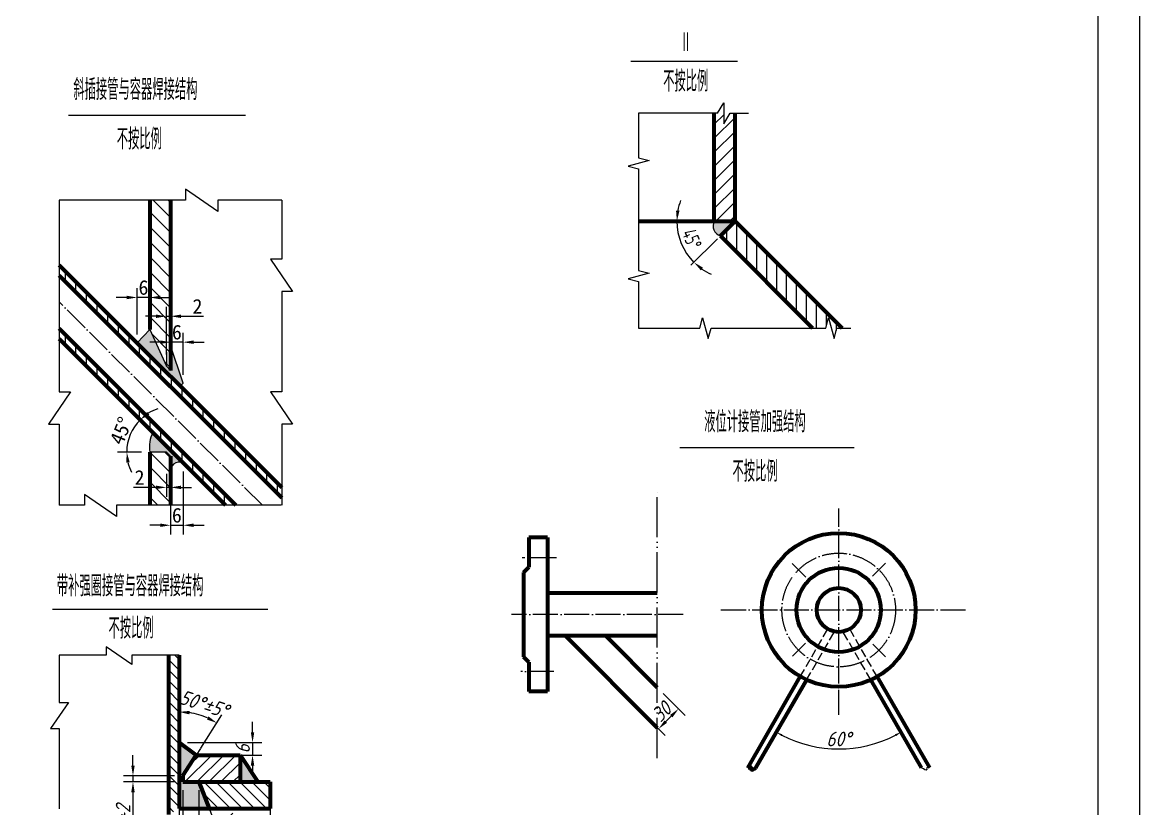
# Model space of a CAD drawing. Header units: millimetres. Extents: x -81840 to -69960, y -57447 to -40627.
# Drawn here: x -75309 to -69960, y -51824 to -48061 of the extents above; entities that cross this region are included whole.
import ezdxf
from ezdxf.enums import TextEntityAlignment as Align

# ---------------------------------------------------------------- set-up
doc = ezdxf.new("R2010")
doc.units = ezdxf.units.MM
for name, pattern in [('ACAD_ISO02W100', [11, 8, -3]), ('ACAD_ISO04W100', [30, 24, -3, 0, -3]), ('ACAD_ISO05W100', [33, 24, -3, 0, -3, 0, -3])]:
    doc.linetypes.add(name, pattern=pattern)
for name, color, linetype, lineweight in [('中心线', 1, 'ACAD_ISO04W100', 18), ('双点划线', 5, 'ACAD_ISO05W100', 18), ('标注', 7, 'Continuous', 18), ('粗实线', 4, 'Continuous', 70), ('细实线', 7, 'Continuous', 18), ('虚线', 2, 'ACAD_ISO02W100', 18)]:
    doc.layers.add(name, color=color, linetype=linetype, lineweight=lineweight)
doc.styles.add('GB', font='gbeitc.shx', dxfattribs={"bigfont": 'gbcbig.shx'})
doc.styles.add('HGCAD', font='gbenor.shx', dxfattribs={"width": 0.75, "bigfont": 'gbcbig.shx'})
doc.dimstyles.new('GB$0', dxfattribs={"dimscale": 20, "dimtxt": 3.5, "dimasz": 2.5, "dimexe": 2.25, "dimexo": 2, "dimtad": 1, "dimdec": 0, "dimtxsty": 'GB', "dimcen": 2.5, "dimadec": 0, "dimazin": 0, "dimtfac": 1, "dimtdec": 0, "dimtmove": 0, "dimatfit": 3, "dimfxl": 1.25, "dimarcsym": 0})
doc.dimstyles.new('GB$2', dxfattribs={"dimscale": 20, "dimtxt": 3.5, "dimasz": 2.5, "dimexe": 2.25, "dimexo": 2, "dimtad": 1, "dimdec": 0, "dimtxsty": 'GB', "dimcen": 2.5, "dimadec": 0, "dimazin": 0, "dimtfac": 1, "dimtdec": 0, "dimtmove": 0, "dimatfit": 3, "dimfxl": 1.25, "dimarcsym": 0})

# ---------------------------------------------------------------- blocks, each defined once
blk = doc.blocks.new('HGCAD#HGTFTK~A1Z~HGCAD图框')
at = {"layer": '细实线', "color": 7}
blk.add_lwpolyline([(10, -10), (-584, -10), (-584, 831), (10, 831)], close=True, dxfattribs=at)
at = {"layer": '细实线', "color": 2}
blk.add_lwpolyline([(0, 0), (-559, 0), (-559, 821), (0, 821)], close=True, dxfattribs=at)
blk = doc.blocks.new('*D76')
at = {"layer": 'Defpoints', "color": 0, "ltscale": 20}
for p in [(-72358.9, -49012.2), (-71896.2, -49012.2), (-71896.2, -49012.2), (-72166, -49084.5), (-71967, -49083)]:
    blk.add_point(p, dxfattribs=at)
at = {"layer": '标注', "color": 0, "ltscale": 20}
blk.add_line((-71981.1, -49097.1), (-72107.9, -49223.9), dxfattribs=at)
for start, end in [(159.4603, 169.7302), (180, 225), (235.2698, 245.5397)]:
    blk.add_arc((-71896.2, -49012.2), 279.3, start, end, dxfattribs=at)
for points in [[(-72162.8, -48963.2), (-72179.4, -48961.7), (-72175.5, -49012.2)], [(-72060.7, -49248.2), (-72050, -49235.4), (-72093.7, -49209.7)]]:
    blk.add_solid(points, dxfattribs=at)
at = {"layer": '标注', "color": 0, "ltscale": 20, "insert": (-72103.5, -49098.1), "char_height": 70, "attachment_point": 5, "rotation": 292.5, "style": 'HGCAD'}
blk.add_mtext('45%%D', dxfattribs=at)
blk = doc.blocks.new('*D83')
at = {"layer": 'Defpoints', "color": 0, "linetype": 'ByBlock'}
for p in [(-74558.6, -51695.8), (-74540.4, -51695.8), (-74558.6, -52016.5)]:
    blk.add_point(p, dxfattribs=at)
at = {"layer": '标注', "color": 0, "linetype": 'ByBlock', "lineweight": -2}
for p, q in [((-74558.6, -51735.8), (-74558.6, -52061.5)), ((-74540.4, -51735.8), (-74540.4, -52061.5)), ((-74608.6, -52016.5), (-74860, -52016.5)), ((-74540.4, -52016.5), (-74558.6, -52016.5)), ((-74490.4, -52016.5), (-74440.4, -52016.5))]:
    blk.add_line(p, q, dxfattribs=at)
at = {"layer": '标注', "color": 0, "linetype": 'ByBlock'}
for points in [[(-74608.6, -52008.2), (-74608.6, -52024.9), (-74558.6, -52016.5)], [(-74490.4, -52008.2), (-74490.4, -52024.9), (-74540.4, -52016.5)]]:
    blk.add_solid(points, dxfattribs=at)
at = {"layer": '标注', "color": 0, "linetype": 'ByBlock', "insert": (-74759.3, -51969), "char_height": 70, "attachment_point": 5, "style": 'GB'}
blk.add_mtext('2%%p0.5', dxfattribs=at)
blk = doc.blocks.new('*D84')
at = {"layer": 'Defpoints', "color": 0, "linetype": 'ByBlock'}
for p in [(-74540.4, -51695.8), (-74464.8, -51695.8), (-74464.8, -52140.1)]:
    blk.add_point(p, dxfattribs=at)
at = {"layer": '标注', "color": 0, "linetype": 'ByBlock', "lineweight": -2}
for p, q in [((-74540.4, -51735.8), (-74540.4, -52185.1)), ((-74464.8, -51735.8), (-74464.8, -52185.1)), ((-74590.4, -52140.1), (-74640.4, -52140.1)), ((-74540.4, -52140.1), (-74464.8, -52140.1)), ((-74414.8, -52140.1), (-74364.8, -52140.1))]:
    blk.add_line(p, q, dxfattribs=at)
at = {"layer": '标注', "color": 0, "linetype": 'ByBlock'}
for points in [[(-74590.4, -52131.7), (-74590.4, -52148.4), (-74540.4, -52140.1)], [(-74414.8, -52131.7), (-74414.8, -52148.4), (-74464.8, -52140.1)]]:
    blk.add_solid(points, dxfattribs=at)
at = {"layer": '标注', "color": 0, "linetype": 'ByBlock', "insert": (-74502.6, -52092.6), "char_height": 70, "attachment_point": 5, "style": 'GB'}
blk.add_mtext('6', dxfattribs=at)
blk = doc.blocks.new('*D85')
at = {"layer": 'Defpoints', "color": 0, "linetype": 'ByBlock'}
for p in [(-74558.6, -51507.9), (-74476.7, -51567.8), (-74207.2, -51567.8)]:
    blk.add_point(p, dxfattribs=at)
at = {"layer": '标注', "color": 0, "linetype": 'ByBlock', "lineweight": -2}
for p, q in [((-74207.2, -51457.9), (-74207.2, -51407.9)), ((-74518.6, -51507.9), (-74162.2, -51507.9)), ((-74207.2, -51507.9), (-74207.2, -51567.8)), ((-74436.7, -51567.8), (-74162.2, -51567.8)), ((-74207.2, -51617.8), (-74207.2, -51667.8))]:
    blk.add_line(p, q, dxfattribs=at)
at = {"layer": '标注', "color": 0, "linetype": 'ByBlock'}
for points in [[(-74215.5, -51457.9), (-74198.9, -51457.9), (-74207.2, -51507.9)], [(-74215.5, -51617.8), (-74198.9, -51617.8), (-74207.2, -51567.8)]]:
    blk.add_solid(points, dxfattribs=at)
at = {"layer": '标注', "color": 0, "linetype": 'ByBlock', "insert": (-74254.7, -51537.9), "char_height": 70, "attachment_point": 5, "rotation": 90, "style": 'GB'}
blk.add_mtext('6', dxfattribs=at)
blk = doc.blocks.new('*D86')
at = {"layer": 'Defpoints', "color": 0, "linetype": 'ByBlock'}
for p in [(-74540.4, -51667.4), (-74779.7, -51695.8), (-74540.4, -51695.8)]:
    blk.add_point(p, dxfattribs=at)
at = {"layer": '标注', "color": 0, "linetype": 'ByBlock', "lineweight": -2}
for p, q in [((-74779.7, -51617.4), (-74779.7, -51567.4)), ((-74580.4, -51667.4), (-74824.7, -51667.4)), ((-74779.7, -51667.4), (-74779.7, -51695.8)), ((-74580.4, -51695.8), (-74824.7, -51695.8)), ((-74779.7, -51745.8), (-74779.7, -51934.5))]:
    blk.add_line(p, q, dxfattribs=at)
at = {"layer": '标注', "color": 0, "linetype": 'ByBlock'}
for points in [[(-74788, -51617.4), (-74771.4, -51617.4), (-74779.7, -51667.4)], [(-74788, -51745.8), (-74771.4, -51745.8), (-74779.7, -51695.8)]]:
    blk.add_solid(points, dxfattribs=at)
at = {"layer": '标注', "color": 0, "linetype": 'ByBlock', "insert": (-74827.2, -51865.2), "char_height": 70, "attachment_point": 5, "rotation": 90, "style": 'GB'}
blk.add_mtext('0+2', dxfattribs=at)
blk = doc.blocks.new('*D87')
at = {"layer": 'Defpoints', "color": 0, "linetype": 'ByBlock'}
for p in [(-74558.6, -51090.2), (-74495.4, -51366.8), (-74476.7, -51567.8), (-74540.4, -51667.4), (-74558.6, -51823.8)]:
    blk.add_point(p, dxfattribs=at)
at = {"layer": '标注', "color": 0, "linetype": 'ByBlock'}
blk.add_line((-74455.1, -51534.1), (-74353.8, -51375.7), dxfattribs=at)
blk.add_arc((-74558.6, -51695.8), 335, 65.949, 81.4409, dxfattribs=at)
for points in [[(-74509.3, -51372.8), (-74508.1, -51356.2), (-74558.6, -51360.8)], [(-74418.1, -51382.5), (-74426, -51397.2), (-74378, -51413.6)]]:
    blk.add_solid(points, dxfattribs=at)
at = {"layer": '标注', "color": 0, "linetype": 'ByBlock', "insert": (-74439.7, -51323), "char_height": 70, "attachment_point": 5, "rotation": 342.3201, "style": 'GB'}
blk.add_mtext('50%%d%%p5%%d', dxfattribs=at)
blk = doc.blocks.new('*D88')
at = {"layer": 'Defpoints', "color": 0, "linetype": 'ByBlock'}
for p in [(-74464.8, -51695.8), (-74464.8, -51695.8), (-74414.1, -51823.8), (-74464.8, -51865.6), (-74437.1, -51915.2)]:
    blk.add_point(p, dxfattribs=at)
at = {"layer": '标注', "color": 0, "linetype": 'ByBlock'}
for p, q in [((-74399.4, -51861), (-74366.8, -51943.3)), ((-74464.8, -51905.6), (-74464.8, -51962))]:
    blk.add_line(p, q, dxfattribs=at)
for start, end in [(304.5733, 317.5531), (244.0404, 257.0202), (270, 291.5935)]:
    blk.add_arc((-74464.8, -51695.8), 221.2, start, end, dxfattribs=at)
for points in [[(-74335.3, -51885.3), (-74343.2, -51870.6), (-74383.4, -51901.4)], [(-74513.5, -51903), (-74515.4, -51919.6), (-74464.8, -51917)]]:
    blk.add_solid(points, dxfattribs=at)
at = {"layer": '标注', "color": 0, "linetype": 'ByBlock', "insert": (-74369.5, -51958.4), "char_height": 70, "attachment_point": 5, "rotation": 19.9336, "style": 'GB'}
blk.add_mtext('20%%d%%p2%%D', dxfattribs=at)
blk = doc.blocks.new('*D89')
at = {"layer": 'Defpoints', "color": 0}
for p in [(-72269.2, -51243.9), (-72365.6, -51340.3), (-72263.5, -51442.4)]:
    blk.add_point(p, dxfattribs=at)
at = {"layer": '标注', "color": 0, "lineweight": -2}
for p, q in [((-72240.9, -51272.2), (-72135.3, -51377.8)), ((-72337.3, -51368.6), (-72231.7, -51474.3)), ((-72202.4, -51381.4), (-72228.1, -51407.1))]:
    blk.add_line(p, q, dxfattribs=at)
at = {"layer": '标注', "color": 0}
for points in [[(-72208.3, -51375.5), (-72196.6, -51387.3), (-72167.1, -51346)], [(-72234, -51401.2), (-72222.3, -51413), (-72263.5, -51442.4)]]:
    blk.add_solid(points, dxfattribs=at)
at = {"layer": '标注', "color": 0, "insert": (-72248.9, -51360.6), "char_height": 70, "attachment_point": 5, "rotation": 45, "style": 'GB'}
blk.add_mtext('30', dxfattribs=at)
blk = doc.blocks.new('*D90')
at = {"layer": 'Defpoints', "color": 0}
for p in [(-71553.7, -51207.1), (-71246.9, -51207.4), (-71504, -51529), (-71796.8, -51628.1), (-71004.1, -51628.1)]:
    blk.add_point(p, dxfattribs=at)
at = {"layer": '标注', "color": 0, "lineweight": -2}
blk.add_arc((-71400.4, -50941.6), 596.5, 242.882, 297.118, dxfattribs=at)
at = {"layer": '标注', "color": 0}
for points in [[(-71674.7, -51476.9), (-71669.9, -51468.1), (-71698.7, -51458.2)], [(-71130.9, -51468.1), (-71126.1, -51476.9), (-71102.2, -51458.2)]]:
    blk.add_solid(points, dxfattribs=at)
at = {"layer": '标注', "color": 0, "insert": (-71400.4, -51490.6), "char_height": 70, "attachment_point": 5, "style": 'GB'}
blk.add_mtext('60°', dxfattribs=at)
blk = doc.blocks.new('*D99')
at = {"layer": 'Defpoints', "color": 0, "linetype": 'ByBlock'}
for p in [(-74619.5, -50181.2), (-74599.5, -50137.4), (-74599.5, -50286.5)]:
    blk.add_point(p, dxfattribs=at)
at = {"layer": '标注', "color": 0, "linetype": 'ByBlock', "lineweight": -2}
for p, q in [((-74599.5, -50177.4), (-74599.5, -50331.5)), ((-74619.5, -50221.2), (-74619.5, -50331.5)), ((-74669.5, -50286.5), (-74776.7, -50286.5)), ((-74599.5, -50286.5), (-74619.5, -50286.5)), ((-74549.5, -50286.5), (-74499.5, -50286.5))]:
    blk.add_line(p, q, dxfattribs=at)
at = {"layer": '标注', "color": 0, "linetype": 'ByBlock'}
for points in [[(-74669.5, -50278.2), (-74669.5, -50294.8), (-74619.5, -50286.5)], [(-74549.5, -50278.2), (-74549.5, -50294.8), (-74599.5, -50286.5)]]:
    blk.add_solid(points, dxfattribs=at)
at = {"layer": '标注', "color": 0, "linetype": 'ByBlock', "insert": (-74748.1, -50239), "char_height": 70, "attachment_point": 5, "style": 'GB'}
blk.add_mtext('\\fFangSong_GB2312;2', dxfattribs=at)
blk = doc.blocks.new('*D100')
at = {"layer": 'Defpoints', "color": 0, "linetype": 'ByBlock'}
for p in [(-74599.5, -50137.4), (-74539.5, -50171.1), (-74539.5, -50467.7)]:
    blk.add_point(p, dxfattribs=at)
at = {"layer": '标注', "color": 0, "linetype": 'ByBlock', "lineweight": -2}
for p, q in [((-74599.5, -50177.4), (-74599.5, -50512.7)), ((-74539.5, -50211.1), (-74539.5, -50512.7)), ((-74649.5, -50467.7), (-74699.5, -50467.7)), ((-74599.5, -50467.7), (-74539.5, -50467.7)), ((-74489.5, -50467.7), (-74439.5, -50467.7))]:
    blk.add_line(p, q, dxfattribs=at)
at = {"layer": '标注', "color": 0, "linetype": 'ByBlock'}
for points in [[(-74649.5, -50459.4), (-74649.5, -50476), (-74599.5, -50467.7)], [(-74489.5, -50459.4), (-74489.5, -50476), (-74539.5, -50467.7)]]:
    blk.add_solid(points, dxfattribs=at)
at = {"layer": '标注', "color": 0, "linetype": 'ByBlock', "insert": (-74569.5, -50420.2), "char_height": 70, "attachment_point": 5, "style": 'GB'}
blk.add_mtext('\\fFangSong_GB2312;6', dxfattribs=at)
blk = doc.blocks.new('*D101')
at = {"layer": 'Defpoints', "color": 0, "linetype": 'ByBlock'}
for p in [(-75122.8, -49585.8), (-74780.2, -50008.3), (-74699.5, -50117.4), (-74619.5, -50117.4), (-74081.4, -50627.3)]:
    blk.add_point(p, dxfattribs=at)
at = {"layer": '标注', "color": 0, "linetype": 'ByBlock', "lineweight": -2}
blk.add_line((-74739.5, -50117.4), (-74854.4, -50117.4), dxfattribs=at)
for start, end in [(108.6817, 121.8408), (135, 180), (193.1592, 206.3183)]:
    blk.add_arc((-74591.2, -50117.4), 218.2, start, end, dxfattribs=at)
at = {"layer": '标注', "color": 0, "linetype": 'ByBlock'}
for points in [[(-74701.1, -49938.6), (-74711.5, -49925.5), (-74745.5, -49963.1)], [(-74812, -50168), (-74795.4, -50166.1), (-74809.4, -50117.4)]]:
    blk.add_solid(points, dxfattribs=at)
at = {"layer": '标注', "color": 0, "linetype": 'ByBlock', "insert": (-74836.7, -50015.7), "char_height": 70, "attachment_point": 5, "rotation": 67.5, "style": 'GB'}
blk.add_mtext('\\fFangSong_GB2312;45{%%D}', dxfattribs=at)
blk = doc.blocks.new('*D102')
at = {"layer": 'Defpoints', "color": 0, "linetype": 'ByBlock'}
for p in [(-74699.5, -49195.3), (-74759.5, -49377.9), (-74759.5, -49595.6)]:
    blk.add_point(p, dxfattribs=at)
at = {"layer": '标注', "color": 0, "linetype": 'ByBlock', "lineweight": -2}
for p, q in [((-74699.5, -49235.3), (-74699.5, -49422.9)), ((-74809.5, -49377.9), (-74859.5, -49377.9)), ((-74759.5, -49555.6), (-74759.5, -49332.9)), ((-74699.5, -49377.9), (-74759.5, -49377.9)), ((-74649.5, -49377.9), (-74599.5, -49377.9))]:
    blk.add_line(p, q, dxfattribs=at)
at = {"layer": '标注', "color": 0, "linetype": 'ByBlock'}
for points in [[(-74809.5, -49369.6), (-74809.5, -49386.2), (-74759.5, -49377.9)], [(-74649.5, -49369.6), (-74649.5, -49386.2), (-74699.5, -49377.9)]]:
    blk.add_solid(points, dxfattribs=at)
at = {"layer": '标注', "color": 0, "linetype": 'ByBlock', "insert": (-74729.5, -49330.4), "char_height": 70, "attachment_point": 5, "style": 'GB'}
blk.add_mtext('\\fFangSong_GB2312;6', dxfattribs=at)
blk = doc.blocks.new('*D103')
at = {"layer": 'Defpoints', "color": 0, "linetype": 'ByBlock'}
for p in [(-74599.5, -49467.8), (-74619.5, -49690.8), (-74599.5, -49727.3)]:
    blk.add_point(p, dxfattribs=at)
at = {"layer": '标注', "color": 0, "linetype": 'ByBlock', "lineweight": -2}
for p, q in [((-74619.5, -49650.8), (-74619.5, -49422.8)), ((-74599.5, -49687.3), (-74599.5, -49422.8)), ((-74669.5, -49467.8), (-74719.5, -49467.8)), ((-74619.5, -49467.8), (-74599.5, -49467.8)), ((-74549.5, -49467.8), (-74442.3, -49467.8))]:
    blk.add_line(p, q, dxfattribs=at)
at = {"layer": '标注', "color": 0, "linetype": 'ByBlock'}
for points in [[(-74669.5, -49459.5), (-74669.5, -49476.1), (-74619.5, -49467.8)], [(-74549.5, -49459.5), (-74549.5, -49476.1), (-74599.5, -49467.8)]]:
    blk.add_solid(points, dxfattribs=at)
at = {"layer": '标注', "color": 0, "linetype": 'ByBlock', "insert": (-74470.9, -49420.3), "char_height": 70, "attachment_point": 5, "style": 'GB'}
blk.add_mtext('\\fFangSong_GB2312;2', dxfattribs=at)
blk = doc.blocks.new('*D104')
at = {"layer": 'Defpoints', "color": 0, "linetype": 'ByBlock'}
for p in [(-74599.5, -49591.7), (-74599.5, -49727.3), (-74539.5, -49787.3)]:
    blk.add_point(p, dxfattribs=at)
at = {"layer": '标注', "color": 0, "linetype": 'ByBlock', "lineweight": -2}
for p, q in [((-74649.5, -49591.7), (-74699.5, -49591.7)), ((-74599.5, -49687.3), (-74599.5, -49546.7)), ((-74539.5, -49591.7), (-74599.5, -49591.7)), ((-74539.5, -49747.3), (-74539.5, -49546.7)), ((-74489.5, -49591.7), (-74439.5, -49591.7))]:
    blk.add_line(p, q, dxfattribs=at)
at = {"layer": '标注', "color": 0, "linetype": 'ByBlock'}
for points in [[(-74649.5, -49583.4), (-74649.5, -49600.1), (-74599.5, -49591.7)], [(-74489.5, -49583.4), (-74489.5, -49600.1), (-74539.5, -49591.7)]]:
    blk.add_solid(points, dxfattribs=at)
at = {"layer": '标注', "color": 0, "linetype": 'ByBlock', "insert": (-74569.5, -49544.2), "char_height": 70, "attachment_point": 5, "style": 'GB'}
blk.add_mtext('\\fFangSong_GB2312;6', dxfattribs=at)

msp = doc.modelspace()

# ---------------------------------------------------------------- hatches: boundary and pattern name
at = {"linetype": 'ByBlock'}
h = msp.add_hatch(dxfattribs=at)
h.set_pattern_fill('ANSI31', color=256, scale=11.2, angle=90, style=0)
h.set_pattern_definition([(135, (-59082.726, 3466.547), (-25.144717, -25.144717), [])])
h.paths.add_polyline_path([(-74609.75, -51851.06, 0.0090551), (-74558.55, -51823.78), (-74558.55, -51090.18), (-74609.75, -51090.18)])
h = msp.add_hatch(dxfattribs=at)
h.set_pattern_fill('ANSI31', color=256, scale=12.8, style=0)
h.set_pattern_definition([(45, (-59082.726, 3466.547), (-28.73682, 28.73682), [])])
h.paths.add_polyline_path([(-74267.22, -51695.78), (-74267.22, -51567.78), (-74476.66, -51567.78), (-74540.39, -51667.4), (-74540.39, -51695.78)])
msp.add_hatch(color=256, dxfattribs=at).paths.add_polyline_path([(-74267.22, -51567.78), (-74267.22, -51695.78), (-74182.12, -51695.78)])
at = {"layer": '标注', "ltscale": 20}
h = msp.add_hatch(dxfattribs=at)
h.set_pattern_fill('ANSI31', color=256, scale=15, style=0)
h.set_pattern_definition([(45, (-593.283, -853.49), (-33.67596, 33.67596), [])])
h.paths.add_polyline_path([(-71896.21, -48496.21), (-71920.79, -48496.21), (-71950.79, -48546.21), (-71950.79, -48446.21), (-71980.79, -48496.21), (-71996.21, -48496.21), (-71996.21, -49012.21), (-71896.21, -49012.21)])
h = msp.add_hatch(dxfattribs=at)
h.set_pattern_fill('ANSI31', color=256, scale=16, angle=90, style=0)
h.set_pattern_definition([(135, (-12822.663, 1731.99), (-35.921024, -35.921024), [])])
h.paths.add_polyline_path([(-74699.51, -49253.59), (-74699.51, -49530.5), (-74619.51, -49707.3), (-74599.51, -49727.3), (-74599.51, -48911.65), (-74699.51, -48911.65)])
h.paths.add_polyline_path([(-74699.51, -50371.67), (-74599.51, -50371.67), (-74599.51, -50137.42), (-74619.51, -50117.42), (-74699.51, -50117.42)])
for points in [[(-71996.21, -49012.21, 0.4684058), (-71966.99, -49082.99), (-71896.21, -49012.21)], [(-74553.65, -49801.44), (-74539.51, -49787.3), (-74599.51, -49607.86), (-74599.51, -49727.3), (-74619.51, -49707.3), (-74699.51, -49530.5), (-74759.51, -49595.58)], [(-74685.27, -50023.37, 0.1421288), (-74699.51, -50117.42), (-74619.51, -50117.42), (-74599.51, -50137.42), (-74599.51, -50205.7, -0.6681786), (-74531.22, -50177.42)]]:
    msp.add_hatch(color=256, dxfattribs=at).paths.add_polyline_path(points)
h = msp.add_hatch(dxfattribs=at)
h.set_pattern_fill('ANSI31', color=256, scale=15, angle=45, style=0)
h.set_pattern_definition([(90, (-593.283, -853.49), (-47.625, 1e-14), [])])
h.paths.add_polyline_path([(-71526.28, -49524.6), (-71462.39, -49524.6), (-71449, -49474.6), (-71422.2, -49574.6), (-71408.8, -49524.6), (-71383.81, -49524.6), (-71896.21, -49012.21), (-71966.99, -49082.99)])
h = msp.add_hatch(dxfattribs=at)
h.set_pattern_fill('ANSI31', color=256, scale=16, angle=45, style=0)
h.set_pattern_definition([(90, (-12822.663, 1731.99), (-50.8, 1e-14), [])])
h.paths.add_polyline_path([(-75132.5, -49222.59), (-75132.5, -49272.08), (-74067.73, -50336.86), (-74067.73, -50287.36)])
h.paths.add_polyline_path([(-75132.5, -49526.64), (-75132.5, -49576.14), (-74336.97, -50371.67), (-74287.47, -50371.67)])
at = {"layer": '标注', "linetype": 'ByBlock'}
h = msp.add_hatch(color=256, dxfattribs=at)
h.paths.add_polyline_path([(-74464.77, -51695.78), (-74540.39, -51695.78), (-74540.39, -51667.4), (-74476.66, -51567.78), (-74558.55, -51507.92), (-74558.55, -51823.78), (-74414.11, -51823.78)])
h.paths.add_polyline_path([(-74267.22, -51596.6), (-74267.22, -51695.78), (-74182.12, -51695.78)])
h = msp.add_hatch(dxfattribs=at)
h.set_pattern_fill('ANSI31', color=256, scale=12.8, angle=90, style=0)
h.set_pattern_definition([(135, (-11924.523, -11678.594), (-28.73682, -28.73682), [])])
h.paths.add_polyline_path([(-74123.35, -51799.75), (-74423.62, -51799.75), (-74414.11, -51823.78), (-74123.35, -51823.78)])
h.paths.add_polyline_path([(-74423.62, -51799.75), (-74123.35, -51799.75), (-74123.35, -51695.78), (-74464.77, -51695.78)])

# ---------------------------------------------------------------- linework, layer by layer
at = {"linetype": 'ByBlock', "lineweight": -3}
msp.add_line((-75164.76, -50868.55), (-74134.18, -50868.55), dxfattribs=at)
at = {"layer": '中心线', "ltscale": 5}
for p, q in [((-74160.19, -50371.67), (-75132.5, -49399.36)), ((-71400.42, -51375.68), (-71400.42, -50387.91)), ((-72752.54, -50623.04), (-72915.66, -50623.04)), ((-71557.44, -50715.85), (-71622.63, -50650.52)), ((-71238.55, -50711.72), (-71176.02, -50649.34)), ((-71964.28, -50873.23), (-70791.2, -50873.23)), ((-72144.68, -50895.04), (-72967.08, -50895.04)), ((-71559.94, -51032.39), (-71621.54, -51093.85)), ((-71237.71, -51036.31), (-71176.26, -51097.9)), ((-72764.91, -51167.04), (-72922.71, -51167.04))]:
    msp.add_line(p, q, dxfattribs=at)
msp.add_circle((-71400.42, -50873.23), 272, dxfattribs=at)
at = {"layer": '双点划线', "ltscale": 8}
msp.add_line((-72269.19, -51581.79), (-72269.19, -50296.48), dxfattribs=at)
at = {"layer": '标注', "ltscale": 20}
for p, q in [((-72395.35, -48247.33), (-71885.85, -48247.33)), ((-71980.79, -48496.21), (-71950.79, -48446.21)), ((-71950.79, -48446.21), (-71950.79, -48546.21)), ((-72068.79, -48496.21), (-72358.88, -48496.21)), ((-72358.88, -48496.21), (-72358.88, -48709.48)), ((-71980.79, -48496.21), (-72068.79, -48496.21)), ((-71950.79, -48546.21), (-71920.79, -48496.21)), ((-71920.79, -48496.21), (-71832.34, -48496.21)), ((-72358.88, -48763.07), (-72358.88, -49248.16)), ((-72358.88, -49301.75), (-72358.88, -49524.6)), ((-72358.88, -49524.6), (-72065.4, -49524.6)), ((-72011.81, -49524.6), (-71462.39, -49524.6)), ((-71408.8, -49524.6), (-71342.39, -49524.6)), ((-74619.51, -49640.1), (-74619.51, -49699.04))]:
    msp.add_line(p, q, dxfattribs=at)
at = {"layer": '标注'}
for p, q in [((-75089.13, -48505.59), (-74241.08, -48505.59)), ((-72160.89, -50095.57), (-71325.81, -50095.57))]:
    msp.add_line(p, q, dxfattribs=at)
at = {"layer": '标注', "linetype": 'ByBlock'}
for p, q in [((-74373.34, -48965.79), (-74527.89, -48859.98)), ((-74527.89, -48859.98), (-74527.89, -48911.65)), ((-75132.5, -48911.65), (-75132.5, -49629.09)), ((-74527.89, -48911.65), (-75132.5, -48911.65)), ((-74067.73, -48911.65), (-74373.34, -48911.65)), ((-74373.34, -48911.65), (-74373.34, -48965.79)), ((-74067.73, -48911.65), (-74067.73, -49194.31)), ((-74067.73, -49194.31), (-74121.86, -49194.31)), ((-74121.86, -49194.31), (-74016.05, -49348.86)), ((-74016.05, -49348.86), (-74067.73, -49348.86)), ((-74067.73, -49348.86), (-74067.73, -49629.09)), ((-74699.51, -49530.5), (-74759.51, -49595.58)), ((-74699.51, -49530.5), (-74619.51, -49707.3)), ((-75132.5, -49629.09), (-75132.5, -49829.23)), ((-74539.51, -49787.3), (-74599.51, -49607.86)), ((-74067.73, -49629.09), (-74067.73, -49829.23)), ((-74619.51, -49707.3), (-74619.51, -49690.78)), ((-74599.51, -49727.3), (-74619.51, -49707.3)), ((-74539.51, -49787.3), (-74553.65, -49801.44)), ((-74539.51, -49787.3), (-74539.51, -49784.23)), ((-75078.37, -49829.23), (-75184.18, -49983.78)), ((-75132.5, -49829.23), (-75078.37, -49829.23)), ((-74067.73, -49829.23), (-74121.86, -49829.23)), ((-74121.86, -49829.23), (-74016.05, -49983.78)), ((-75184.18, -49983.78), (-75132.5, -49983.78)), ((-75132.5, -49983.78), (-75132.5, -50371.67)), ((-74016.05, -49983.78), (-74067.73, -49983.78)), ((-74067.73, -49983.78), (-74067.73, -50371.67)), ((-74619.51, -50117.42), (-74699.51, -50117.42)), ((-74599.51, -50137.42), (-74619.51, -50117.42)), ((-74539.51, -50171.06), (-74539.51, -50175.15)), ((-74857.95, -50425.81), (-75012.5, -50320)), ((-75012.5, -50320), (-75012.5, -50371.67)), ((-75012.5, -50371.67), (-75132.5, -50371.67)), ((-74388.59, -50371.67), (-74857.95, -50371.67)), ((-74857.95, -50371.67), (-74857.95, -50425.81)), ((-74069.85, -50371.67), (-74388.59, -50371.67)), ((-74908.32, -51090.18), (-75132.5, -51090.18)), ((-75132.5, -51090.18), (-75132.5, -51316.31)), ((-74784.68, -51133.49), (-74908.32, -51048.84)), ((-74908.32, -51048.84), (-74908.32, -51090.18)), ((-74558.55, -51090.18), (-74784.68, -51090.18)), ((-74784.68, -51090.18), (-74784.68, -51133.49)), ((-75089.2, -51316.31), (-75173.84, -51439.95)), ((-75132.5, -51316.31), (-75089.2, -51316.31)), ((-75173.84, -51439.95), (-75132.5, -51439.95)), ((-75132.5, -51439.95), (-75132.5, -51664.13)), ((-74455.97, -51535.43), (-74476.66, -51567.78)), ((-75132.5, -51664.13), (-75132.5, -51824.24)), ((-74414.11, -51823.78), (-74399.98, -51859.48)), ((-74123.35, -51823.78), (-74123.35, -52040.99)), ((-74123.35, -51823.78), (-74123.35, -52040.99))]:
    msp.add_line(p, q, dxfattribs=at)
at = {"layer": '标注', "ltscale": 20}
for points in [[(-72358.88, -48709.48), (-72308.88, -48722.88), (-72408.88, -48749.67), (-72358.88, -48763.07)], [(-72358.88, -49248.16), (-72308.88, -49261.56), (-72408.88, -49288.36), (-72358.88, -49301.75)], [(-72065.4, -49524.6), (-72052, -49474.6), (-72025.21, -49574.6), (-72011.81, -49524.6)], [(-71462.39, -49524.6), (-71449, -49474.6), (-71422.2, -49574.6), (-71408.8, -49524.6)]]:
    msp.add_lwpolyline(points, dxfattribs=at)
msp.add_arc((-71952.11, -49035.43), 49.84, 152.23179, 252.62643, dxfattribs=at)
at = {"layer": '标注', "linetype": 'ByBlock'}
for centre, radius, start, end in [((-74530.3, -50094.93), 170.69, 155.21479, 187.5716), ((-74559.51, -50205.7), 40, 45, 180)]:
    msp.add_arc(centre, radius, start, end, dxfattribs=at)
at = {"layer": '标注'}
msp.add_spline([(-70964.58, -51628.06), (-70979.33, -51628.06), (-70979.33, -51636.62), (-71004.09, -51628.06)], degree=3, dxfattribs=at)
at = {"layer": '粗实线'}
for p, q in [((-71996.21, -49012.21), (-71996.21, -48496.21)), ((-71896.21, -49012.21), (-71896.21, -48496.21)), ((-74699.51, -48911.65), (-74699.51, -49253.59)), ((-74599.51, -48911.65), (-74599.51, -49727.3)), ((-72358.88, -49012.21), (-71896.21, -49012.21)), ((-71966.99, -49082.99), (-71896.21, -49012.21)), ((-71896.21, -49012.21), (-71383.81, -49524.6)), ((-71966.99, -49082.99), (-71526.28, -49524.6)), ((-74067.73, -50287.36), (-75132.5, -49222.59)), ((-74699.51, -49225.3), (-74699.51, -49530.5)), ((-74067.73, -50336.86), (-75132.5, -49272.08)), ((-74287.47, -50371.67), (-75132.5, -49526.64)), ((-74336.97, -50371.67), (-75132.5, -49576.14)), ((-74699.51, -50117.42), (-74699.51, -50371.67)), ((-74599.51, -50137.42), (-74599.51, -50371.67)), ((-72794.35, -50527.04), (-72883.95, -50527.04)), ((-72883.95, -50527.04), (-72883.95, -50667.84)), ((-72794.35, -50527.04), (-72794.35, -51263.04)), ((-72883.95, -50667.84), (-72909.55, -50693.44)), ((-72909.55, -50693.44), (-72909.55, -51096.64)), ((-72269.19, -50792.64), (-72794.35, -50792.64)), ((-72269.19, -50997.44), (-72794.35, -50997.44)), ((-72269.19, -51436.74), (-72708.49, -50997.44)), ((-72269.19, -51243.92), (-72515.67, -50997.44)), ((-72909.55, -51096.64), (-72883.95, -51122.24)), ((-72883.95, -51122.24), (-72883.95, -51263.04)), ((-71836.26, -51628.06), (-71584.45, -51191.91)), ((-70964.58, -51628.06), (-71216.39, -51191.91)), ((-71796.75, -51628.06), (-71553.7, -51207.08)), ((-71004.09, -51628.06), (-71246.94, -51207.44)), ((-72794.35, -51263.04), (-72883.95, -51263.04))]:
    msp.add_line(p, q, dxfattribs=at)
at = {"layer": '粗实线', "linetype": 'ByBlock'}
for p, q in [((-74609.75, -51090.18), (-74609.75, -51851.06)), ((-74558.55, -51090.18), (-74558.55, -51823.78)), ((-74476.66, -51567.78), (-74558.55, -51507.92)), ((-74540.39, -51667.4), (-74476.66, -51567.78)), ((-74476.66, -51567.78), (-74267.22, -51567.78)), ((-74267.22, -51567.78), (-74267.22, -51695.78)), ((-74267.22, -51567.78), (-74182.12, -51695.78)), ((-74540.39, -51667.4), (-74540.39, -51695.78)), ((-74540.39, -51695.78), (-74123.35, -51695.78)), ((-74464.77, -51695.78), (-74414.11, -51823.78)), ((-74123.35, -51695.78), (-74123.35, -51823.78)), ((-74558.55, -51823.78), (-74123.35, -51823.78))]:
    msp.add_line(p, q, dxfattribs=at)
at = {"layer": '粗实线'}
for radius in [368, 201.6, 105.6]:
    msp.add_circle((-71400.42, -50873.23), radius, dxfattribs=at)
msp.add_spline([(-71836.26, -51628.06), (-71819.11, -51628.06), (-71819.11, -51636.01), (-71796.75, -51628.06)], degree=3, dxfattribs=at)
at = {"layer": '虚线', "ltscale": 5}
for p, q in [((-71584.45, -51191.91), (-71453.25, -50964.67)), ((-71554.03, -51207.64), (-71420.78, -50976.85)), ((-71246.82, -51207.64), (-71380.06, -50976.85)), ((-71216.39, -51191.91), (-71347.59, -50964.67))]:
    msp.add_line(p, q, dxfattribs=at)

# ---------------------------------------------------------------- block references
at = {"layer": '虚线', "ltscale": 20, "xscale": 20, "yscale": 20, "zscale": 20}
msp.add_blockref('HGCAD#HGTFTK~A1Z~HGCAD图框', (-70159.58, -57246.53), dxfattribs=at)

# ---------------------------------------------------------------- texts
at = {"layer": '标注', "ltscale": 20, "style": 'HGCAD', "width": 0.75}
for s, p in [('Ⅱ', (-72133.09, -48157.33)), ('不按比例', (-72133.09, -48337.33))]:
    msp.add_text(s, height=100, dxfattribs=at).set_placement(p, align=Align.MIDDLE)
at = {"layer": '标注', "ltscale": 20, "char_height": 100, "attachment_point": 1, "style": 'HGCAD'}
for s, insert, width in [('斜插接管与容器焊接结构', (-75065.04, -48332.69), 2155.5406), ('不按比例', (-74857.36, -48569.86), 737.6463), ('液位计接管加强结构', (-72044.65, -49922.67), 2155.5406), ('不按比例', (-71909.12, -50159.84), 737.6463), ('带补强圈接管与容器焊接结构', (-75144.01, -50707.95), 2034.4324), ('不按比例', (-74896.75, -50910.12), 590.1171)]:
    msp.add_mtext(s, dxfattribs=dict(at, insert=insert, width=width))

# ---------------------------------------------------------------- dimensions: what is measured, and where the dimension line sits
at = {"layer": '标注', "ltscale": 20}
dim = msp.add_angular_dim_2l(base=(-72166.02, -49084.5), line1=((-71966.99, -49082.99), (-71896.21, -49012.21)), line2=((-72358.88, -49012.21), (-71896.21, -49012.21)), text='45%%D', dimstyle='GB$2', override={"dimexe": 1, "dimexo": 1, "dimgap": 1, "dimdec": 1, "dimdsep": 46, "dimtxsty": 'HGCAD', "dimcen": 0, "dimadec": 1, "dimazin": 2, "dimtdec": 2, "dimatfit": 1}, dxfattribs=at)
dim.commit()
dim.dimension.update_dxf_attribs({"geometry": '*D76', "text_midpoint": (-72154.27, -49119.1), "dimtype": 162})
at = {"layer": '标注', "linetype": 'ByBlock'}
for base, p1, p2, text, picture, middle in [((-74759.51, -49377.9), (-74699.51, -49195.3), (-74759.51, -49595.58), '\\fFangSong_GB2312;6', '*D102', (-74729.51, -49330.4)), ((-74539.51, -50467.69), (-74599.51, -50137.42), (-74539.51, -50171.06), '\\fFangSong_GB2312;6', '*D100', (-74569.51, -50420.19)), ((-74558.55, -52016.53), (-74540.39, -51695.78), (-74558.55, -51695.78), '2%%p0.5', '*D83', (-74759.28, -51969.03)), ((-74464.77, -52140.06), (-74540.39, -51695.78), (-74464.77, -51695.78), '6', '*D84', (-74502.58, -52092.56))]:
    dim = msp.add_linear_dim(base=base, p1=p1, p2=p2, text=text, dimstyle='GB$0', dxfattribs=at)
    dim.commit()
    dim.dimension.update_dxf_attribs({"geometry": picture, "text_midpoint": middle})
for base, p1, p2, angle, text, picture, middle in [((-74599.51, -49467.79), (-74619.51, -49690.78), (-74599.51, -49727.3), 180, '\\fFangSong_GB2312;2', '*D103', (-74470.93, -49467.79)), ((-74207.19, -51567.78), (-74558.55, -51507.92), (-74476.66, -51567.78), 90, '6', '*D85', (-74207.19, -51537.85))]:
    dim = msp.add_linear_dim(base=base, p1=p1, p2=p2, angle=angle, text=text, dimstyle='GB$0', dxfattribs=at)
    dim.commit()
    dim.dimension.update_dxf_attribs({"geometry": picture, "text_midpoint": middle, "dimtype": 160})
for base, p1, p2, angle, text, picture, middle in [((-74599.51, -49591.72), (-74539.51, -49787.3), (-74599.51, -49727.3), 180, '\\fFangSong_GB2312;6', '*D104', (-74569.51, -49544.22)), ((-74779.71, -51695.78), (-74540.39, -51667.4), (-74540.39, -51695.78), 90, '0+2', '*D86', (-74827.21, -51865.15))]:
    dim = msp.add_linear_dim(base=base, p1=p1, p2=p2, angle=angle, text=text, dimstyle='GB$0', dxfattribs=at)
    dim.commit()
    dim.dimension.update_dxf_attribs({"geometry": picture, "text_midpoint": middle})
dim = msp.add_angular_dim_2l(base=(-74780.17, -50008.33), line1=((-74619.51, -50117.42), (-74699.51, -50117.42)), line2=((-74081.36, -50627.28), (-75122.83, -49585.81)), text='\\fFangSong_GB2312;45{%%D}', dimstyle='GB$2', override={"dimazin": 2}, dxfattribs=at)
dim.commit()
dim.dimension.update_dxf_attribs({"geometry": '*D101', "text_midpoint": (-74836.68, -50015.75)})
dim = msp.add_linear_dim(base=(-74599.51, -50286.49), p1=(-74619.51, -50181.25), p2=(-74599.51, -50137.42), text='\\fFangSong_GB2312;2', dimstyle='GB$0', dxfattribs=at)
dim.commit()
dim.dimension.update_dxf_attribs({"geometry": '*D99', "text_midpoint": (-74748.09, -50286.49), "dimtype": 160})
for base, line1, line2, text, picture, middle in [((-74495.37, -51366.77), ((-74540.39, -51667.4), (-74476.66, -51567.78)), ((-74558.55, -51090.18), (-74558.55, -51823.78)), '50%%d%%p5%%d', '*D87', (-74439.73, -51323.02)), ((-74437.06, -51915.22), ((-74464.77, -51695.78), (-74464.77, -51865.57)), ((-74464.77, -51695.78), (-74414.11, -51823.78)), '20%%d%%p2%%D', '*D88', (-74369.54, -51958.38))]:
    dim = msp.add_angular_dim_2l(base=base, line1=line1, line2=line2, text=text, dimstyle='GB$2', override={"dimazin": 2, "dimtmove": 2}, dxfattribs=at)
    dim.commit()
    dim.dimension.update_dxf_attribs({"geometry": picture, "text_midpoint": middle, "dimtype": 162})
at = {"layer": '标注'}
dim = msp.add_linear_dim(base=(-72263.5, -51442.43), p1=(-72269.19, -51243.92), p2=(-72365.6, -51340.33), angle=225, text='30', dimstyle='GB$0', dxfattribs=at)
dim.commit()
dim.dimension.update_dxf_attribs({"geometry": '*D89', "text_midpoint": (-72215.29, -51394.23), "dimtype": 161})
dim = msp.add_angular_dim_2l(base=(-71504, -51529), line1=((-71004.09, -51628.06), (-71246.94, -51207.44)), line2=((-71796.75, -51628.06), (-71553.7, -51207.08)), dimstyle='GB$2', override={"dimasz": 1.5, "dimazin": 2}, dxfattribs=at)
dim.commit()
dim.dimension.update_dxf_attribs({"geometry": '*D90', "text_midpoint": (-71400.42, -51538.06), "dimtype": 162})

doc.saveas('drawing.dxf')
